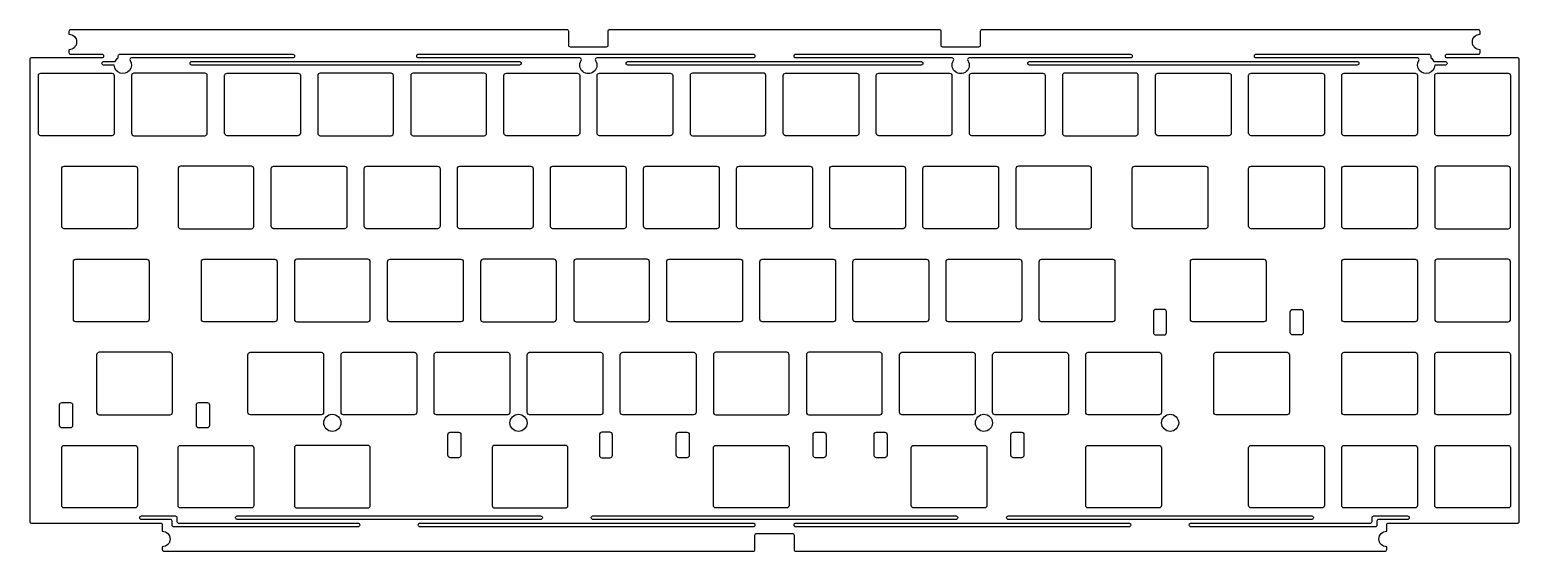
# Model space of a CAD drawing. Header units: millimetres. Extents: x 0 to 305, y -6 to 101.
import ezdxf

# ---------------------------------------------------------------- set-up
doc = ezdxf.new("R2010")
doc.units = ezdxf.units.MM
doc.layers.get('0').update_dxf_attribs({"linetype": 'CONTINUOUS'})

msp = doc.modelspace()

# ---------------------------------------------------------------- linework, layer by layer
for points in [[(14.76, 95.25), (0.35, 95.25, 0.414214), (0, 94.9), (0, 0.35, 0.414214), (0.35, 0), (26.77, 0, -0.414214), (27.12, -0.35), (27.12, -1.66, -1), (27.12, -4.84), (27.12, -5.4, 0.414214), (27.47, -5.75), (148.05, -5.75, 0.414214), (148.4, -5.4), (148.4, -2.47, -0.414214), (148.75, -2.12), (156.05, -2.12, -0.414214), (156.4, -2.47), (156.4, -5.4, 0.414214), (156.75, -5.75), (277.33, -5.75, 0.414214), (277.68, -5.4), (277.68, -4.84, -1), (277.68, -1.66), (277.68, -0.35, -0.414214), (278.03, 0), (304.45, 0, 0.414214), (304.8, 0.35), (304.8, 94.9, 0.414214), (304.45, 95.25), (290.04, 95.25, -0.414214), (289.69, 95.6), (289.69, 95.65, -0.414214), (290.04, 96), (296.45, 96, 0.414214), (296.8, 96.35), (296.8, 96.91, -1), (296.8, 100.09), (296.8, 100.65, 0.414214), (296.45, 101), (194.85, 101, 0.414214), (194.5, 100.65), (194.5, 97.81, -0.414214), (194.15, 97.46), (186.85, 97.46, -0.414214), (186.5, 97.81), (186.5, 100.65, 0.414214), (186.15, 101), (118.65, 101, 0.414214), (118.3, 100.65), (118.3, 97.81, -0.414214), (117.95, 97.46), (110.65, 97.46, -0.414214), (110.3, 97.81), (110.3, 100.65, 0.414214), (109.95, 101), (8.35, 101, 0.414214), (8, 100.65), (8, 100.09, -1), (8, 96.91), (8, 96.35, 0.414214), (8.35, 96), (14.76, 96, -0.414214), (15.11, 95.65), (15.11, 95.6, -0.414214)], [(53.83, 96, -0.414214), (54.17, 95.65), (54.17, 95.6, -0.414214), (53.83, 95.25), (20.82, 95.25, 0.591449), (20.53, 94.71, -1.331979), (17.3, 93.77), (15.11, 93.77, -0.414214), (14.76, 94.12), (14.76, 94.15, -0.414214), (15.11, 94.5), (17.46, 94.5, -0.14491), (18.11, 95.25), (18.11, 95.65, -0.414214), (18.46, 96)], [(32.8, 94.15, -0.414214), (33.15, 94.5), (100.2, 94.5, -0.414214), (100.55, 94.15), (100.55, 94.12, -0.414214), (100.2, 93.77), (33.15, 93.77, -0.414214), (32.8, 94.12)], [(112.82, 94.71, 0.591449), (112.53, 95.25), (79.53, 95.25, -0.414214), (79.18, 95.6), (79.18, 95.65, -0.414214), (79.53, 96), (148.05, 96, -0.414214), (148.4, 95.65), (148.4, 95.6, -0.414214), (148.05, 95.25), (116.07, 95.25, 0.591449), (115.78, 94.71, -1.819316)], [(122.05, 94.15, -0.414214), (122.4, 94.5), (182.4, 94.5, -0.414214), (182.75, 94.15), (182.75, 94.12, -0.414214), (182.4, 93.77), (122.4, 93.77, -0.414214), (122.05, 94.12)], [(188.73, 95.25), (156.75, 95.25, -0.414214), (156.4, 95.6), (156.4, 95.65, -0.414214), (156.75, 96), (225.28, 96, -0.414214), (225.62, 95.65), (225.62, 95.6, -0.414214), (225.28, 95.25), (192.27, 95.25, 0.591449), (191.98, 94.71, -1.819316), (189.02, 94.71, 0.591449)], [(204.6, 93.77, -0.414214), (204.25, 94.12), (204.25, 94.15, -0.414214), (204.6, 94.5), (271.65, 94.5, -0.414214), (272, 94.15), (272, 94.12, -0.414214), (271.65, 93.77)], [(250.62, 95.6), (250.62, 95.65, -0.414214), (250.97, 96), (286.34, 96, -0.414214), (286.69, 95.65), (286.69, 95.25, -0.14491), (287.34, 94.5), (289.69, 94.5, -0.414214), (290.04, 94.15), (290.04, 94.12, -0.414214), (289.69, 93.77), (287.5, 93.77, -1.331979), (284.27, 94.71, 0.591449), (283.98, 95.25), (250.97, 95.25, -0.414214)], [(16.77, 92.12, -0.414214), (17.27, 91.62), (17.27, 79.83, -0.414214), (16.77, 79.32), (2.27, 79.32, -0.414214), (1.77, 79.83), (1.77, 91.62, -0.414214), (2.27, 92.12)], [(35.83, 92.12), (21.32, 92.12, 0.414214), (20.82, 91.62), (20.82, 79.83, 0.414214), (21.32, 79.32), (35.83, 79.32, 0.414214), (36.33, 79.83), (36.33, 91.62, 0.414214)], [(54.88, 92.12, -0.414214), (55.38, 91.62), (55.38, 79.83, -0.414214), (54.88, 79.32), (40.38, 79.32, -0.414214), (39.88, 79.83), (39.88, 91.62, -0.414214), (40.38, 92.12)], [(73.92, 92.12), (59.42, 92.12, 0.414214), (58.92, 91.62), (58.92, 79.83, 0.414214), (59.42, 79.32), (73.92, 79.32, 0.414214), (74.42, 79.83), (74.42, 91.62, 0.414214)], [(93.47, 79.83), (93.47, 91.62, 0.414214), (92.97, 92.12), (78.47, 92.12, 0.414214), (77.97, 91.62), (77.97, 79.83, 0.414214), (78.47, 79.32), (92.97, 79.32, 0.414214)], [(112.03, 79.32), (97.53, 79.32, -0.414214), (97.03, 79.83), (97.03, 91.62, -0.414214), (97.53, 92.12), (112.03, 92.12, -0.414214), (112.53, 91.62), (112.53, 79.83, -0.414214)], [(131.57, 79.83, -0.414214), (131.07, 79.32), (116.58, 79.32, -0.414214), (116.08, 79.83), (116.08, 91.62, -0.414214), (116.58, 92.12), (131.07, 92.12, -0.414214), (131.57, 91.62)], [(150.63, 79.83), (150.63, 91.62, 0.414214), (150.12, 92.12), (135.62, 92.12, 0.414214), (135.12, 91.62), (135.12, 79.83, 0.414214), (135.62, 79.32), (150.12, 79.32, 0.414214)], [(154.18, 91.62, -0.414214), (154.68, 92.12), (169.18, 92.12, -0.414214), (169.68, 91.62), (169.68, 79.83, -0.414214), (169.18, 79.32), (154.68, 79.32, -0.414214), (154.18, 79.83)], [(188.72, 79.83, -0.414214), (188.23, 79.32), (173.72, 79.32, -0.414214), (173.22, 79.83), (173.22, 91.62, -0.414214), (173.72, 92.12), (188.23, 92.12, -0.414214), (188.72, 91.62)], [(192.28, 79.83), (192.28, 91.62, -0.414214), (192.78, 92.12), (207.28, 92.12, -0.414214), (207.78, 91.62), (207.78, 79.83, -0.414214), (207.28, 79.32), (192.78, 79.32, -0.414214)], [(226.32, 92.12), (211.83, 92.12, 0.414214), (211.32, 91.62), (211.32, 79.83, 0.414214), (211.83, 79.32), (226.32, 79.32, 0.414214), (226.83, 79.83), (226.83, 91.62, 0.414214)], [(245.88, 79.83, -0.414214), (245.38, 79.32), (230.88, 79.32, -0.414214), (230.38, 79.83), (230.38, 91.62, -0.414214), (230.88, 92.12), (245.38, 92.12, -0.414214), (245.88, 91.62)], [(264.93, 79.83, -0.414214), (264.43, 79.32), (249.93, 79.32, -0.414214), (249.43, 79.83), (249.43, 91.62, -0.414214), (249.93, 92.12), (264.43, 92.12, -0.414214), (264.93, 91.62)], [(283.48, 92.12, -0.414214), (283.98, 91.62), (283.98, 79.83, -0.414214), (283.48, 79.32), (268.98, 79.32, -0.414214), (268.48, 79.83), (268.48, 91.62, -0.414214), (268.98, 92.12)], [(302.52, 79.32), (288.02, 79.32, -0.414214), (287.52, 79.83), (287.52, 91.62, -0.414214), (288.02, 92.12), (302.52, 92.12, -0.414214), (303.02, 91.62), (303.02, 79.83, -0.414214)], [(22.04, 60.78, -0.414214), (21.54, 60.27), (7.04, 60.27, -0.414214), (6.54, 60.78), (6.54, 72.58, -0.414214), (7.04, 73.07), (21.54, 73.07, -0.414214), (22.04, 72.58)], [(45.85, 60.78), (45.85, 72.58, 0.414214), (45.35, 73.07), (30.85, 73.07, 0.414214), (30.35, 72.58), (30.35, 60.78, 0.414214), (30.85, 60.27), (45.35, 60.27, 0.414214)], [(49.9, 60.27, -0.414214), (49.4, 60.78), (49.4, 72.58, -0.414214), (49.9, 73.07), (64.4, 73.07, -0.414214), (64.9, 72.58), (64.9, 60.78, -0.414214), (64.4, 60.27)], [(68.45, 72.58, -0.414214), (68.95, 73.07), (83.45, 73.07, -0.414214), (83.95, 72.58), (83.95, 60.78, -0.414214), (83.45, 60.27), (68.95, 60.27, -0.414214), (68.45, 60.78)], [(102.5, 73.07, -0.414214), (103, 72.58), (103, 60.78, -0.414214), (102.5, 60.27), (88, 60.27, -0.414214), (87.5, 60.78), (87.5, 72.58, -0.414214), (88, 73.07)], [(122.05, 60.78, -0.414214), (121.55, 60.27), (107.05, 60.27, -0.414214), (106.55, 60.78), (106.55, 72.58, -0.414214), (107.05, 73.07), (121.55, 73.07, -0.414214), (122.05, 72.58)], [(126.1, 60.27, -0.414214), (125.6, 60.78), (125.6, 72.58, -0.414214), (126.1, 73.07), (140.6, 73.07, -0.414214), (141.1, 72.58), (141.1, 60.78, -0.414214), (140.6, 60.27)], [(159.65, 73.07, -0.414214), (160.15, 72.58), (160.15, 60.78, -0.414214), (159.65, 60.27), (145.15, 60.27, -0.414214), (144.65, 60.78), (144.65, 72.58, -0.414214), (145.15, 73.07)], [(179.2, 60.78, -0.414214), (178.7, 60.27), (164.2, 60.27, -0.414214), (163.7, 60.78), (163.7, 72.58, -0.414214), (164.2, 73.07), (178.7, 73.07, -0.414214), (179.2, 72.58)], [(183.25, 60.27, -0.414214), (182.75, 60.78), (182.75, 72.58, -0.414214), (183.25, 73.07), (197.75, 73.07, -0.414214), (198.25, 72.58), (198.25, 60.78, -0.414214), (197.75, 60.27)], [(216.8, 73.07), (202.3, 73.07, 0.414214), (201.8, 72.58), (201.8, 60.78, 0.414214), (202.3, 60.27), (216.8, 60.27, 0.414214), (217.3, 60.78), (217.3, 72.58, 0.414214)], [(240.61, 73.07, -0.414214), (241.11, 72.58), (241.11, 60.78, -0.414214), (240.61, 60.27), (226.11, 60.27, -0.414214), (225.61, 60.78), (225.61, 72.58, -0.414214), (226.11, 73.07)], [(249.43, 72.58, -0.414214), (249.93, 73.07), (264.43, 73.07, -0.414214), (264.93, 72.58), (264.93, 60.78, -0.414214), (264.43, 60.27), (249.93, 60.27, -0.414214), (249.43, 60.78)], [(283.98, 60.78, -0.414214), (283.48, 60.27), (268.98, 60.27, -0.414214), (268.48, 60.78), (268.48, 72.58, -0.414214), (268.98, 73.07), (283.48, 73.07, -0.414214), (283.98, 72.58)], [(302.52, 73.07), (288.02, 73.07, 0.414214), (287.52, 72.58), (287.52, 60.78, 0.414214), (288.02, 60.27), (302.52, 60.27, 0.414214), (303.02, 60.78), (303.02, 72.58, 0.414214)], [(9.42, 41.22, -0.414214), (8.92, 41.73), (8.92, 53.52, -0.414214), (9.42, 54.02), (23.92, 54.02, -0.414214), (24.42, 53.52), (24.42, 41.73, -0.414214), (23.92, 41.22)], [(50.61, 41.73, -0.414214), (50.11, 41.22), (35.61, 41.22, -0.414214), (35.11, 41.73), (35.11, 53.52, -0.414214), (35.61, 54.02), (50.11, 54.02, -0.414214), (50.61, 53.52)], [(69.16, 54.02), (54.66, 54.02, 0.414214), (54.16, 53.52), (54.16, 41.73, 0.414214), (54.66, 41.22), (69.16, 41.22, 0.414214), (69.66, 41.73), (69.66, 53.52, 0.414214)], [(73.71, 41.22, -0.414214), (73.21, 41.73), (73.21, 53.52, -0.414214), (73.71, 54.02), (88.21, 54.02, -0.414214), (88.71, 53.52), (88.71, 41.73, -0.414214), (88.21, 41.22)], [(107.76, 41.73), (107.76, 53.52, 0.414214), (107.26, 54.02), (92.76, 54.02, 0.414214), (92.26, 53.52), (92.26, 41.73, 0.414214), (92.76, 41.22), (107.26, 41.22, 0.414214)], [(126.31, 54.02), (111.81, 54.02, 0.414214), (111.31, 53.52), (111.31, 41.73, 0.414214), (111.81, 41.22), (126.31, 41.22, 0.414214), (126.81, 41.73), (126.81, 53.52, 0.414214)], [(145.36, 54.02, -0.414214), (145.86, 53.52), (145.86, 41.73, -0.414214), (145.36, 41.22), (130.86, 41.22, -0.414214), (130.36, 41.73), (130.36, 53.52, -0.414214), (130.86, 54.02)], [(164.41, 41.22), (149.91, 41.22, -0.414214), (149.41, 41.73), (149.41, 53.52, -0.414214), (149.91, 54.02), (164.41, 54.02, -0.414214), (164.91, 53.52), (164.91, 41.73, -0.414214)], [(183.46, 41.22), (168.96, 41.22, -0.414214), (168.46, 41.73), (168.46, 53.52, -0.414214), (168.96, 54.02), (183.46, 54.02, -0.414214), (183.96, 53.52), (183.96, 41.73, -0.414214)], [(188.01, 41.22, -0.414214), (187.51, 41.73), (187.51, 53.52, -0.414214), (188.01, 54.02), (202.51, 54.02, -0.414214), (203.01, 53.52), (203.01, 41.73, -0.414214), (202.51, 41.22)], [(222.06, 41.73, -0.414214), (221.56, 41.22), (207.06, 41.22, -0.414214), (206.56, 41.73), (206.56, 53.52, -0.414214), (207.06, 54.02), (221.56, 54.02, -0.414214), (222.06, 53.52)], [(252.52, 54.02, -0.414214), (253.02, 53.52), (253.02, 41.73, -0.414214), (252.52, 41.22), (238.02, 41.22, -0.414214), (237.52, 41.73), (237.52, 53.52, -0.414214), (238.02, 54.02)], [(268.48, 53.52, -0.414214), (268.98, 54.02), (283.48, 54.02, -0.414214), (283.98, 53.52), (283.98, 41.73, -0.414214), (283.48, 41.22), (268.98, 41.22, -0.414214), (268.48, 41.73)], [(302.52, 54.02), (288.02, 54.02, 0.414214), (287.52, 53.52), (287.52, 41.73, 0.414214), (288.02, 41.22), (302.52, 41.22, 0.414214), (303.02, 41.73), (303.02, 53.52, 0.414214)], [(232.6, 39.04), (232.6, 43.25, 0.414214), (232.1, 43.75), (230.43, 43.75, 0.414214), (229.93, 43.25), (229.93, 39.04, 0.414214), (230.43, 38.54), (232.1, 38.54, 0.414214)], [(257.93, 39.04), (257.93, 43.25, -0.414214), (258.43, 43.75), (260.1, 43.75, -0.414214), (260.6, 43.25), (260.6, 39.04, -0.414214), (260.1, 38.54), (258.43, 38.54, -0.414214)], [(29.18, 22.68), (29.18, 34.47, 0.414214), (28.68, 34.97), (14.18, 34.97, 0.414214), (13.68, 34.47), (13.68, 22.68, 0.414214), (14.18, 22.17), (28.68, 22.17, 0.414214)], [(44.64, 22.68), (44.64, 34.47, -0.414214), (45.14, 34.97), (59.64, 34.97, -0.414214), (60.14, 34.47), (60.14, 22.68, -0.414214), (59.64, 22.17), (45.14, 22.17, -0.414214)], [(63.69, 34.47, -0.414214), (64.19, 34.97), (78.69, 34.97, -0.414214), (79.19, 34.47), (79.19, 22.68, -0.414214), (78.69, 22.17), (64.19, 22.17, -0.414214), (63.69, 22.68)], [(97.74, 34.97, -0.414214), (98.24, 34.47), (98.24, 22.68, -0.414214), (97.74, 22.17), (83.24, 22.17, -0.414214), (82.74, 22.68), (82.74, 34.47, -0.414214), (83.24, 34.97)], [(116.79, 34.97, -0.414214), (117.29, 34.47), (117.29, 22.68, -0.414214), (116.79, 22.17), (102.29, 22.17, -0.414214), (101.79, 22.68), (101.79, 34.47, -0.414214), (102.29, 34.97)], [(135.84, 34.97, -0.414214), (136.34, 34.47), (136.34, 22.68, -0.414214), (135.84, 22.17), (121.34, 22.17, -0.414214), (120.84, 22.68), (120.84, 34.47, -0.414214), (121.34, 34.97)], [(154.89, 34.97), (140.39, 34.97, 0.414214), (139.89, 34.47), (139.89, 22.68, 0.414214), (140.39, 22.17), (154.89, 22.17, 0.414214), (155.39, 22.68), (155.39, 34.47, 0.414214)], [(174.44, 22.68), (174.44, 34.47, 0.414214), (173.94, 34.97), (159.44, 34.97, 0.414214), (158.94, 34.47), (158.94, 22.68, 0.414214), (159.44, 22.17), (173.94, 22.17, 0.414214)], [(177.99, 34.47, -0.414214), (178.49, 34.97), (192.99, 34.97, -0.414214), (193.49, 34.47), (193.49, 22.68, -0.414214), (192.99, 22.17), (178.49, 22.17, -0.414214), (177.99, 22.68)], [(212.54, 22.68, -0.414214), (212.04, 22.17), (197.54, 22.17, -0.414214), (197.04, 22.68), (197.04, 34.47, -0.414214), (197.54, 34.97), (212.04, 34.97, -0.414214), (212.54, 34.47)], [(216.09, 34.47, -0.414214), (216.59, 34.97), (231.09, 34.97, -0.414214), (231.59, 34.47), (231.59, 22.68, -0.414214), (231.09, 22.17), (216.59, 22.17, -0.414214), (216.09, 22.68)], [(257.78, 22.68, -0.414214), (257.28, 22.17), (242.78, 22.17, -0.414214), (242.28, 22.68), (242.28, 34.47, -0.414214), (242.78, 34.97), (257.28, 34.97, -0.414214), (257.78, 34.47)], [(268.98, 22.17, -0.414214), (268.48, 22.68), (268.48, 34.47, -0.414214), (268.98, 34.97), (283.48, 34.97, -0.414214), (283.98, 34.47), (283.98, 22.68, -0.414214), (283.48, 22.17)], [(287.52, 22.68), (287.52, 34.47, -0.414214), (288.02, 34.97), (302.52, 34.97, -0.414214), (303.02, 34.47), (303.02, 22.68, -0.414214), (302.52, 22.17), (288.02, 22.17, -0.414214)], [(8.27, 24.7, -0.414214), (8.77, 24.2), (8.77, 19.99, -0.414214), (8.27, 19.49), (6.6, 19.49, -0.414214), (6.1, 19.99), (6.1, 24.2, -0.414214), (6.6, 24.7)], [(34.1, 24.2, -0.414214), (34.6, 24.7), (36.27, 24.7, -0.414214), (36.77, 24.2), (36.77, 19.99, -0.414214), (36.27, 19.49), (34.6, 19.49, -0.414214), (34.1, 19.99)], [(88.23, 18.11), (88.23, 13.9, -0.414214), (87.73, 13.4), (86.06, 13.4, -0.414214), (85.56, 13.9), (85.56, 18.11, -0.414214), (86.06, 18.61), (87.73, 18.61, -0.414214)], [(116.56, 18.11), (116.56, 13.9, 0.414214), (117.06, 13.4), (118.73, 13.4, 0.414214), (119.23, 13.9), (119.23, 18.11, 0.414214), (118.73, 18.61), (117.06, 18.61, 0.414214)], [(134.97, 18.11), (134.97, 13.9, -0.414214), (134.47, 13.4), (132.8, 13.4, -0.414214), (132.3, 13.9), (132.3, 18.11, -0.414214), (132.8, 18.61), (134.47, 18.61, -0.414214)], [(162.97, 13.9, -0.414214), (162.47, 13.4), (160.8, 13.4, -0.414214), (160.3, 13.9), (160.3, 18.11, -0.414214), (160.8, 18.61), (162.47, 18.61, -0.414214), (162.97, 18.11)], [(173.28, 13.4, -0.414214), (172.78, 13.9), (172.78, 18.11, -0.414214), (173.28, 18.61), (174.95, 18.61, -0.414214), (175.45, 18.11), (175.45, 13.9, -0.414214), (174.95, 13.4)], [(202.95, 18.61, -0.414214), (203.45, 18.11), (203.45, 13.9, -0.414214), (202.95, 13.4), (201.28, 13.4, -0.414214), (200.78, 13.9), (200.78, 18.11, -0.414214), (201.28, 18.61)], [(21.54, 15.92, -0.414214), (22.04, 15.42), (22.04, 3.63, -0.414214), (21.54, 3.12), (7.04, 3.12, -0.414214), (6.54, 3.63), (6.54, 15.42, -0.414214), (7.04, 15.92)], [(45.85, 3.63, -0.414214), (45.35, 3.12), (30.85, 3.12, -0.414214), (30.35, 3.63), (30.35, 15.42, -0.414214), (30.85, 15.92), (45.35, 15.92, -0.414214), (45.85, 15.42)], [(69.66, 3.63), (69.66, 15.42, 0.414214), (69.16, 15.92), (54.66, 15.92, 0.414214), (54.16, 15.42), (54.16, 3.63, 0.414214), (54.66, 3.12), (69.16, 3.12, 0.414214)], [(109.64, 15.92), (95.14, 15.92, 0.414214), (94.64, 15.42), (94.64, 3.63, 0.414214), (95.14, 3.12), (109.64, 3.12, 0.414214), (110.14, 3.63), (110.14, 15.42, 0.414214)], [(154.89, 3.12), (140.39, 3.12, -0.414214), (139.89, 3.63), (139.89, 15.42, -0.414214), (140.39, 15.92), (154.89, 15.92, -0.414214), (155.39, 15.42), (155.39, 3.63, -0.414214)], [(180.87, 3.12, -0.414214), (180.37, 3.63), (180.37, 15.42, -0.414214), (180.87, 15.92), (195.37, 15.92, -0.414214), (195.87, 15.42), (195.87, 3.63, -0.414214), (195.37, 3.12)], [(216.09, 15.42, -0.414214), (216.59, 15.92), (231.09, 15.92, -0.414214), (231.59, 15.42), (231.59, 3.63, -0.414214), (231.09, 3.12), (216.59, 3.12, -0.414214), (216.09, 3.63)], [(264.43, 3.12), (249.93, 3.12, -0.414214), (249.43, 3.63), (249.43, 15.42, -0.414214), (249.93, 15.92), (264.43, 15.92, -0.414214), (264.93, 15.42), (264.93, 3.63, -0.414214)], [(268.48, 3.63), (268.48, 15.42, -0.414214), (268.98, 15.92), (283.48, 15.92, -0.414214), (283.98, 15.42), (283.98, 3.63, -0.414214), (283.48, 3.12), (268.98, 3.12, -0.414214)], [(288.02, 3.12, -0.414214), (287.52, 3.63), (287.52, 15.42, -0.414214), (288.02, 15.92), (302.52, 15.92, -0.414214), (303.02, 15.42), (303.02, 3.63, -0.414214), (302.52, 3.12)], [(67.16, 0, -0.414214), (67.51, -0.35), (67.51, -0.4, -0.414214), (67.16, -0.75), (29.47, -0.75, -0.414214), (29.12, -0.4), (29.12, 0.4, 0.414214), (28.77, 0.75), (22.85, 0.75, -0.414214), (22.5, 1.1), (22.5, 1.13, -0.414214), (22.85, 1.48), (29.77, 1.48, -0.414214), (30.12, 1.13), (30.12, 0.35, 0.414214), (30.47, 0)], [(104.55, 1.48, -0.414214), (104.9, 1.13), (104.9, 1.1, -0.414214), (104.55, 0.75), (42.47, 0.75, -0.414214), (42.12, 1.1), (42.12, 1.13, -0.414214), (42.47, 1.48)], [(79.86, -0.75, -0.414214), (79.51, -0.4), (79.51, -0.35, -0.414214), (79.86, 0), (148.05, 0, -0.414214), (148.4, -0.35), (148.4, -0.4, -0.414214), (148.05, -0.75)], [(114.9, 1.13, -0.414214), (115.25, 1.48), (189.55, 1.48, -0.414214), (189.9, 1.13), (189.9, 1.1, -0.414214), (189.55, 0.75), (115.25, 0.75, -0.414214), (114.9, 1.1)], [(156.4, -0.4), (156.4, -0.35, -0.414214), (156.75, 0), (224.94, 0, -0.414214), (225.29, -0.35), (225.29, -0.4, -0.414214), (224.94, -0.75), (156.75, -0.75, -0.414214)], [(200.25, 0.75, -0.414214), (199.9, 1.1), (199.9, 1.13, -0.414214), (200.25, 1.48), (262.33, 1.48, -0.414214), (262.68, 1.13), (262.68, 1.1, -0.414214), (262.33, 0.75)], [(274.68, 0.35), (274.68, 1.13, -0.414214), (275.03, 1.48), (281.95, 1.48, -0.414214), (282.3, 1.13), (282.3, 1.1, -0.414214), (281.95, 0.75), (276.03, 0.75, 0.414214), (275.68, 0.4), (275.68, -0.4, -0.414214), (275.33, -0.75), (237.64, -0.75, -0.414214), (237.29, -0.4), (237.29, -0.35, -0.414214), (237.64, 0), (274.33, 0, 0.414214)]]:
    msp.add_lwpolyline(points, format="xyb", close=True)
for centre in [(61.91, 20.53), (100.01, 20.53), (195.26, 20.53), (233.36, 20.53)]:
    msp.add_circle(centre, 1.75)

doc.saveas('drawing.dxf')
